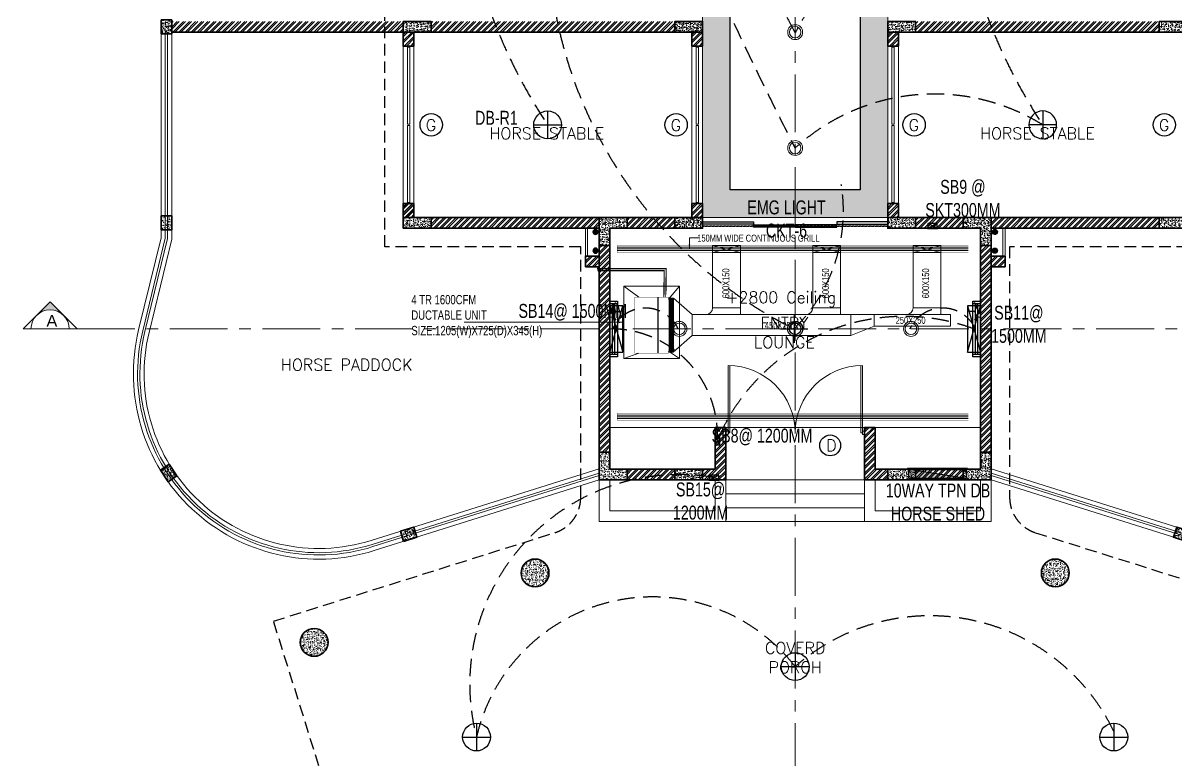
# Model space of a CAD drawing. Header units: millimetres. Extents: x -154478 to 73967, y -24076 to 107303.
# Drawn here: x -68010 to -43120, y 4425 to 20323 of the extents above; entities that cross this region are included whole.
import ezdxf

# ---------------------------------------------------------------- set-up
doc = ezdxf.new("R2010")
doc.units = ezdxf.units.MM
doc.header["$MEASUREMENT"] = 0
for name, pattern in [('( Hidden )', [0.375, 0.25, -0.125]), ('CENTERX2', [4, 2.5, -0.5, 0.5, -0.5]), ('DASHED', [0.75, 0.5, -0.25]), ('HIDDEN', [0.375, 0.25, -0.125])]:
    doc.linetypes.add(name, pattern=pattern)
for name, color, linetype, lineweight in [('A--FURNITURE', 8, 'Continuous', 9), ('CA-ANNO-DIMS', 8, 'Continuous', 15), ('CA-ANNO-TEXT', 8, 'Continuous', 20), ('CA-COLUMN', 8, 'Continuous', 35), ('CA-DOOR', 8, 'Continuous', 9), ('CA-DOOR-IDEN', 8, 'Continuous', 25), ('CA-ELEC', 8, 'Continuous', 30), ('CA-ELEVATION', 8, 'Continuous', 15), ('CA-FLOR', 8, 'Continuous', 18), ('CA-GLAZ', 8, 'Continuous', 25), ('CA-HATCH', 8, 'Continuous', 5), ('CA-WALL-EXTR', 8, 'Continuous', 35), ('E_CONTROL', 92, 'HIDDEN', 30), ('M_DETAIL', 7, 'Continuous', 9), ('M_REF PIPE', 30, 'Continuous', 9), ('M_SUPPLY DUCT', 5, 'Continuous', 9), ('Railing', 8, 'Continuous', 15), ('Wall Low HT', 7, 'Continuous', 15)]:
    doc.layers.add(name, color=color, linetype=linetype, lineweight=lineweight)
for name, color, linetype in [('E_LEGEND', 10, 'Continuous'), ('M_DRAIN PIPE', 231, 'Continuous'), ('M_DUCTABLE UNIT', 4, 'Continuous'), ('M_GRILL', 3, 'Continuous'), ('M_TEXT', 7, 'Continuous'), ('P_RWD', 222, 'Continuous'), ('RCP', 5, 'Continuous')]:
    doc.layers.add(name, color=color, linetype=linetype)
doc.styles.add('A-TEXT', font='swisscl.ttf')
doc.styles.add('FIRE TEXT', font='swisscl.ttf')
doc.styles.add('ISO STANDARD', font='simplex.shx')
doc.dimstyles.new('ISO STANDARD', dxfattribs={"dimscale": 100, "dimtxt": 1.25, "dimasz": 1, "dimexe": 0.5, "dimexo": 0.75, "dimgap": 0.25, "dimtad": 0, "dimzin": 9, "dimdsep": 46, "dimtxsty": 'ISO STANDARD', "dimblk": 'OBLIQUE', "dimcen": 0.09, "dimdle": 0.25, "dimclrd": 256, "dimclre": 256, "dimclrt": 256, "dimadec": 0, "dimazin": 2, "dimtfac": 0.09, "dimtofl": 0, "dimtmove": 2, "dimatfit": 0, "dimfxl": 187.5, "dimtolj": 1, "dimtzin": 0, "dimlwd": 9, "dimlwe": 9, "dimarcsym": 2})
pattern_1 = [(45, (70026.59, 8921.04), (-66.29126, 66.29126), []), (45, (70070.78, 8921.04), (-66.29126, 66.29126), [])]
pattern_2 = [(45, (70166.59, 8921.04), (-66.29126, 66.29126), []), (45, (70210.78, 8921.04), (-66.29126, 66.29126), [])]
pattern_3 = [(45, (-183750.41, -5032.12), (-66.29126, 66.29126), []), (45, (-183706.22, -5032.12), (-66.29126, 66.29126), [])]
pattern_4 = [(45, (76256.59, -27318.96), (-66.29126, 66.29126), []), (45, (76300.78, -27318.96), (-66.29126, 66.29126), [])]
pattern_5 = [(45, (-68794.4, -5032.12), (-66.29126, 66.29126), []), (45, (-68750.2, -5032.12), (-66.29126, 66.29126), [])]
pattern_6 = [(45, (-101517.94, 1290.385), (-66.29126, 66.29126), []), (45, (-101473.74, 1290.385), (-66.29126, 66.29126), [])]
pattern_7 = [(45, (-95287.94, 1290.385), (-66.29126, 66.29126), []), (45, (-95243.74, 1290.385), (-66.29126, 66.29126), [])]
pattern_8 = [(45, (-99088.66, 0), (-66.29126, 66.29126), []), (45, (-99044.47, 0), (-66.29126, 66.29126), [])]

# ---------------------------------------------------------------- blocks, each defined once
blk = doc.blocks.new('C1 - 600 Dia.')
at = {"layer": 'CA-HATCH'}
h = blk.add_hatch(dxfattribs=at)
h.set_pattern_fill('AR-CONC', color=256, scale=15, style=0)
edge = h.paths.add_edge_path()
edge.add_arc((0, 0), 300, 0, 360)
at = {"layer": 'CA-COLUMN'}
blk.add_circle((0, 0), 300, dxfattribs=at)
blk = doc.blocks.new('3000 mm Door')
at = {"layer": 'CA-DOOR'}
for points in [[(50, 1450), (50, 0), (86, 0), (86, 1450)], [(2950, 1450), (2950, 0), (2914, 0), (2914, 1450)]]:
    blk.add_lwpolyline(points, dxfattribs=at)
for points in [[(0, 38), (50, 38), (50, -38), (0, -38)], [(3000, 38), (2950, 38), (2950, -38), (3000, -38)]]:
    blk.add_lwpolyline(points, close=True, dxfattribs=at)
for centre, start, end in [((50, 0), 0, 90), ((2950, 0), 90, 180)]:
    blk.add_arc(centre, 1450, start, end, dxfattribs=at)
blk = doc.blocks.new('C1 - 600 X 230')
at = {"layer": 'CA-HATCH'}
h = blk.add_hatch(dxfattribs=at)
h.set_pattern_fill('AR-CONC', color=256, scale=15, style=0)
h.set_pattern_definition([(50, (-125448.86, -48673.49), (107.58903, -9.41282), [11.25, -123.75]), (355, (-125448.86, -48673.49), (-20.8127, 112.82882), [9, -99]), (100.451444, (-125439.9, -48674.27), (86.77633, 103.416), [9.56103, -105.17132]), (46.1842, (-125448.86, -48643.49), (160.0862, -24.82789), [16.875, -185.625]), (96.63564, (-125435.52, -48645.56), (140.1993, 146.11779), [14.34155, -157.75706]), (351.18416, (-125448.86, -48643.49), (140.1993, 146.1178), [13.5, -148.5]), (21, (-125433.86, -48650.99), (89.53606, -60.392834), [11.25, -123.75]), (326, (-125433.86, -48650.99), (36.4973, 108.77251), [9, -99]), (71.451445, (-125426.4, -48656.02), (126.03336, 48.37967), [9.56103, -105.17132]), (37.5, (-125448.863, -48673.488), (1.823978, 49.934078), [0, -97.8, 0, -100.5, 0, -99.375]), (7.5, (-125448.86, -48673.49), (39.46043, 59.161757), [0, -57.3, 0, -95.55, 0, -37.875]), (327.5, (-125482.312, -48673.488), (80.073365, -3.383231), [0, -37.5, 0, -117, 0, -155.25]), (317.5, (-125497.31, -48673.49), (87.477925, 15.015747), [0, -48.75, 0, -77.7, 0, -110.25])])
h.paths.add_polyline_path([(600, 0), (600, 230), (0, 230), (0, 0)])
at = {"layer": 'CA-COLUMN'}
blk.add_lwpolyline([(0, 230), (600, 230), (600, 0), (0, 0)], close=True, dxfattribs=at)
blk = doc.blocks.new('C2 - 230 X 230')
at = {"layer": 'CA-HATCH'}
h = blk.add_hatch(dxfattribs=at)
h.set_pattern_fill('AR-CONC', color=256, scale=15, style=0)
h.set_pattern_definition([(50, (-125194.11, -47825.3), (107.58903, -9.41282), [11.25, -123.75]), (355, (-125194.11, -47825.3), (-20.8127, 112.82882), [9, -99]), (100.451444, (-125185.15, -47826.08), (86.77633, 103.416), [9.56103, -105.17132]), (46.1842, (-125194.11, -47795.3), (160.0862, -24.82789), [16.875, -185.625]), (96.63564, (-125180.77, -47797.37), (140.1993, 146.11779), [14.34155, -157.75706]), (351.18416, (-125194.11, -47795.3), (140.1993, 146.1178), [13.5, -148.5]), (21, (-125179.11, -47802.8), (89.53606, -60.392834), [11.25, -123.75]), (326, (-125179.11, -47802.8), (36.4973, 108.77251), [9, -99]), (71.451445, (-125171.65, -47807.83), (126.03336, 48.37967), [9.56103, -105.17132]), (37.5, (-125194.113, -47825.3), (1.823978, 49.934078), [0, -97.8, 0, -100.5, 0, -99.375]), (7.5, (-125194.11, -47825.3), (39.46043, 59.161757), [0, -57.3, 0, -95.55, 0, -37.875]), (327.5, (-125227.562, -47825.3), (80.073365, -3.383231), [0, -37.5, 0, -117, 0, -155.25]), (317.5, (-125242.56, -47825.3), (87.477925, 15.015747), [0, -48.75, 0, -77.7, 0, -110.25])])
h.paths.add_polyline_path([(230, 265), (0, 265), (0, -35), (230, -35)])
at = {"layer": 'CA-COLUMN'}
blk.add_lwpolyline([(0, 265), (230, 265), (230, -35), (0, -35)], close=True, dxfattribs=at)
blk = doc.blocks.new('C3 - 230 X 600 L SHAPE')
at = {"layer": 'CA-HATCH'}
h = blk.add_hatch(dxfattribs=at)
h.set_pattern_fill('AR-CONC', color=256, scale=15, style=0)
h.set_pattern_definition([(50, (-126611.66, -47953.295), (107.58903, -9.41282), [11.25, -123.75]), (355, (-126611.66, -47953.3), (-20.8127, 112.82882), [9, -99]), (100.451444, (-126602.69, -47954.08), (86.77633, 103.416), [9.56103, -105.17132]), (46.1842, (-126611.66, -47923.3), (160.0862, -24.82789), [16.875, -185.625]), (96.63564, (-126598.32, -47925.36), (140.1993, 146.11779), [14.34155, -157.75706]), (351.18416, (-126611.66, -47923.3), (140.1993, 146.1178), [13.5, -148.5]), (21, (-126596.66, -47930.795), (89.53606, -60.392834), [11.25, -123.75]), (326, (-126596.66, -47930.8), (36.4973, 108.77251), [9, -99]), (71.451445, (-126589.2, -47935.83), (126.03336, 48.37967), [9.56103, -105.17132]), (37.5, (-126611.658, -47953.295), (1.823978, 49.934078), [0, -97.8, 0, -100.5, 0, -99.375]), (7.5, (-126611.66, -47953.295), (39.46043, 59.161757), [0, -57.3, 0, -95.55, 0, -37.875]), (327.5, (-126645.108, -47953.295), (80.073365, -3.383231), [0, -37.5, 0, -117, 0, -155.25]), (317.5, (-126660.11, -47953.295), (87.477925, 15.015747), [0, -48.75, 0, -77.7, 0, -110.25])])
h.paths.add_polyline_path([(1, 1), (1, 371), (-229, 371), (-229, -229), (371, -229), (371, 1)])
at = {"layer": 'CA-COLUMN'}
blk.add_lwpolyline([(1, 371), (1, 1), (371, 1), (371, -229), (-229, -229), (-229, 371)], close=True, dxfattribs=at)
blk = doc.blocks.new('Rain Water Pipe')
at = {"layer": 'P_RWD'}
h = blk.add_hatch(dxfattribs=at)
h.set_pattern_fill('ANSI38', color=256, scale=0.02, angle=467.4449, style=0)
h.set_pattern_definition([(332.444883, (-184895.362, 333143.3346), (2.89126049, 5.54103896), []), (62.444883, (-184895.362, 333143.3346), (0.24148202, 13.97333841), [15.625, -9.375])])
edge = h.paths.add_edge_path()
edge.add_arc((13745, 46924), 50, 0, 360)
for radius in [55, 50]:
    blk.add_circle((13745, 46924), radius, dxfattribs=at)
blk = doc.blocks.new('Horse Gate')
at = {"layer": 'CA-DOOR'}
for points in [[(39378, 19802), (39428, 19802), (39428, 18140), (39378, 18140)], [(39391, 19827), (39416, 19827), (39416, 19802), (39391, 19802)], [(39378, 16452), (39428, 16452), (39428, 18115), (39378, 18115)], [(39391, 16427), (39416, 16427), (39416, 16452), (39391, 16452)]]:
    blk.add_lwpolyline(points, close=True, dxfattribs=at)
blk = doc.blocks.new('Sliding Door')
at = {"layer": 'CA-GLAZ'}
for points in [[(45748, 55077), (46848, 55077), (46848, 55027), (45748, 55027)], [(46848, 55007), (47748, 55007), (47748, 54957), (46848, 54957)], [(48648, 55007), (47748, 55007), (47748, 54957), (48648, 54957)], [(49748, 55077), (48648, 55077), (48648, 55027), (49748, 55027)]]:
    blk.add_lwpolyline(points, close=True, dxfattribs=at)
at = {"layer": 'CA-GLAZ', "color": 7, "linetype": 'DASHED', "ltscale": 100}
blk.add_lwpolyline([(45748, 54992), (49748, 54992), (49748, 54972), (45748, 54972)], close=True, dxfattribs=at)
blk = doc.blocks.new('aerro')
at = {"layer": 'CA-ANNO-TEXT', "ltscale": 350}
blk.add_hatch(color=256, dxfattribs=at).paths.add_polyline_path([(192253, 36769), (192041, 36557), (192253, 36345, -0.414214)])
blk.add_line((192465, 36133), (192465, 36981), dxfattribs=at)
blk.add_lwpolyline([(192465, 36981), (192041, 36557), (192465, 36133)], dxfattribs=at)
blk.add_arc((192465, 36557), 300, 90, 270, dxfattribs=at)
blk = doc.blocks.new('4FL')
at = {"layer": 'CA-ELEC'}
for p, q in [((-22110, -53975), (-22110, -54140)), ((-21020, -53975), (-21020, -54140)), ((-22110, -54033), (-21020, -54033)), ((-22110, -54083), (-21020, -54083))]:
    blk.add_line(p, q, dxfattribs=at)
blk.add_lwpolyline([(-22165, -54140), (-22165, -53975), (-20965, -53975), (-20965, -54140)], close=True, dxfattribs=at)
blk = doc.blocks.new('Light')
at = {"layer": 'E_LEGEND'}
for p, q in [((0, 300), (0, -300)), ((-300, 0), (300, 0))]:
    blk.add_line(p, q, dxfattribs=at)
blk.add_circle((0, 0), 300, dxfattribs=at)
blk = doc.blocks.new('AC')
at = {"layer": 'CA-ELEC'}
for p, q in [((500, -140), (-500, 140)), ((-500, -140), (500, 140))]:
    blk.add_line(p, q, dxfattribs=at)
at = {"layer": 'CA-ELEC', "flags": 128}
blk.add_lwpolyline([(500, 140), (-500, 140), (-500, -140), (500, -140), (500, 140)], dxfattribs=at)
blk = doc.blocks.new('DB')
blk.add_line((375, -119), (-375, 0))
for points in [[(-393, 0), (393, 0), (393, 12), (-393, 12)], [(-375, 0), (375, 0), (375, -119), (-375, -119)]]:
    blk.add_lwpolyline(points, close=True)
for points in [[(375, -119), (-375, 0), (-375, -119), (375, -119)], [(-375, -119), (375, -119), (-375, 0)]]:
    blk.add_solid(points)
blk = doc.blocks.new('PP1')
h = blk.add_hatch(color=256)
edge = h.paths.add_edge_path()
edge.add_line((-1.32, 0), (1.32, 0))
edge.add_arc((0, 0.03), 1.32, 358.61272, 541.38728)
for p, q in [((-3.3, 2.17), (-6.1, 4.07)), ((-3.95, 0), (3.95, 0)), ((0, 3.95), (0, 7.46)), ((3.3, 2.17), (6.1, 4.07))]:
    blk.add_line(p, q)
for centre, radius, start, end in [((0, 0), 3.95, 0, 180), ((0, 0.03), 1.32, 358.61272, 181.38728)]:
    blk.add_arc(centre, radius, start, end)
blk = doc.blocks.new('SB')
at = {"color": 6}
for p, q in [((4, 0), (-4, -4)), ((-4, 0), (4, -4))]:
    blk.add_line(p, q, dxfattribs=at)
for points in [[(-4.5, 0), (4.5, 0), (4.5, 0.25), (-4.5, 0.25)], [(-4, -4), (4, -4), (4, 0), (-4, 0)]]:
    blk.add_lwpolyline(points, close=True)
blk = doc.blocks.new('A$Ce0408209')
at = {"layer": 'M_DUCTABLE UNIT'}
h = blk.add_hatch(dxfattribs=at)
h.set_pattern_fill('ANSI37', color=13, scale=183.697779, angle=180)
h.set_pattern_definition([(225, (362090.496, -1000452.905), (16.2367432, -16.2367432), []), (315, (362090.496, -1000452.905), (16.2367432, 16.2367432), [])])
h.paths.add_polyline_path([(322, 1074), (322, 993), (1498, 993), (1498, 1074)])
at = {"layer": 'M_DETAIL', "color": 0}
blk.add_lwpolyline([(1759, 1214), (1759, 0), (181, 0), (181, 1214)], close=True, dxfattribs=at)
for points in [[(344, 973), (181, 1214)], [(1475, 973), (1759, 1214)], [(181, 0), (301, 325)], [(1759, 0), (1518, 325)]]:
    blk.add_lwpolyline(points, dxfattribs=at)
at = {"layer": 'M_DETAIL'}
blk.add_lwpolyline([(563, 1074), (852, 1074)], dxfattribs=at)
at = {"layer": 'M_DETAIL', "const_width": 8.04}
blk.add_lwpolyline([(1518, 973), (1518, 241), (301, 241), (301, 973)], close=True, dxfattribs=at)
at = {"layer": 'M_DUCTABLE UNIT'}
for p, q in [((322, 1074), (322, 993)), ((1498, 1074), (322, 1074)), ((1498, 993), (1498, 1074)), ((1498, 993), (322, 993)), ((322, 993), (322, 973)), ((1498, 973), (1498, 993)), ((1518, 742), (301, 742))]:
    blk.add_line(p, q, dxfattribs=at)
at = {"layer": 'M_DUCTABLE UNIT', "const_width": 4.02}
blk.add_lwpolyline([(301, 973), (301, 241), (1518, 241), (1518, 973)], close=True, dxfattribs=at)
at = {"layer": 'M_DUCTABLE UNIT', "color": 0, "const_width": 20.4}
for points in [[(1518, 911), (1577, 911)], [(1518, 873), (1577, 873)]]:
    blk.add_lwpolyline(points, dxfattribs=at)
blk = doc.blocks.new('_Oblique')
at = {"color": 0, "linetype": 'ByBlock', "lineweight": -2}
blk.add_line((-0.5, -0.5), (0.5, 0.5), dxfattribs=at)
blk = doc.blocks.new('A$Cb00ee4e1')
at = {"layer": 'CA-ANNO-DIMS', "color": 4}
for centre, radius in [((4000, -26580), 161), ((4000, -26580), 125), ((4000, -29080), 161), ((4000, -29080), 125), ((1500, -32982), 161), ((4000, -32982), 161), ((6500, -32982), 161), ((1500, -32982), 125), ((4000, -32982), 125), ((6500, -32982), 125)]:
    blk.add_circle(centre, radius, dxfattribs=at)

msp = doc.modelspace()

# ---------------------------------------------------------------- hatches: boundary and pattern name
at = {"layer": 'CA-HATCH', "transparency": 33554687}
h = msp.add_hatch(dxfattribs=at)
h.set_pattern_fill('ANSI32', color=256, scale=250)
h.set_pattern_definition([(45, (-68794.4, -26182.12), (-66.29126, 66.29126), []), (45, (-68750.2, -26182.12), (-66.29126, 66.29126), [])])
h.paths.add_polyline_path([(-59800.445, 20357.426), (-64800.445, 20357.426), (-64800.445, 20127.426), (-59800.445, 20127.426)])
h = msp.add_hatch(dxfattribs=at)
h.set_pattern_fill('ANSI32', color=256, scale=250)
h.set_pattern_definition(pattern_1)
h.paths.add_polyline_path([(-59200.445, 20357.426), (-59200.445, 20127.426), (-53940.445, 20127.426), (-53940.445, 20357.426)])
h = msp.add_hatch(dxfattribs=at)
h.set_pattern_fill('ANSI32', color=256, scale=250)
h.set_pattern_definition(pattern_1)
h.paths.add_polyline_path([(-43480.445, 20127.426), (-43480.445, 20357.426), (-48740.445, 20357.426), (-48740.445, 20127.426)])
h = msp.add_hatch(dxfattribs=at)
h.set_pattern_fill('ANSI32', color=256, scale=250)
h.set_pattern_definition(pattern_6)
h.paths.add_polyline_path([(-59570.445, 20127.426), (-59800.445, 20127.426), (-59800.445, 19827.426), (-59570.445, 19827.426)])
h = msp.add_hatch(dxfattribs=at)
h.set_pattern_fill('ANSI32', color=256, scale=250)
h.set_pattern_definition(pattern_7)
h.paths.add_polyline_path([(-53340.445, 20127.426), (-53570.445, 20127.426), (-53570.445, 19827.426), (-53340.445, 19827.426)])
h = msp.add_hatch(dxfattribs=at)
h.set_pattern_fill('ANSI32', color=256, scale=250)
h.set_pattern_definition(pattern_7)
h.paths.add_polyline_path([(-49340.445, 20127.426), (-49110.445, 20127.426), (-49110.445, 19827.426), (-49340.445, 19827.426)])
h = msp.add_hatch(dxfattribs=at)
h.set_pattern_fill('ANSI32', color=256, scale=250)
h.set_pattern_definition(pattern_6)
h.paths.add_polyline_path([(-59570.445, 16127.426), (-59800.445, 16127.426), (-59800.445, 16427.426), (-59570.445, 16427.426)])
h = msp.add_hatch(dxfattribs=at)
h.set_pattern_fill('ANSI32', color=256, scale=250)
h.set_pattern_definition(pattern_8)
h.paths.add_polyline_path([(-59570.445, 16127.426), (-59800.445, 16127.426), (-59800.445, 16427.426), (-59570.445, 16427.426)])
h = msp.add_hatch(dxfattribs=at)
h.set_pattern_fill('ANSI32', color=256, scale=250)
h.set_pattern_definition(pattern_8)
h.paths.add_polyline_path([(-53340.445, 16127.426), (-53570.445, 16127.426), (-53570.445, 16427.426), (-53340.445, 16427.426)])
h = msp.add_hatch(dxfattribs=at)
h.set_pattern_fill('ANSI32', color=256, scale=250)
h.set_pattern_definition(pattern_8)
h.paths.add_polyline_path([(-49340.445, 16127.426), (-49110.445, 16127.426), (-49110.445, 16427.426), (-49340.445, 16427.426)])
h = msp.add_hatch(dxfattribs=at)
h.set_pattern_fill('ANSI32', color=256, scale=250)
h.set_pattern_definition(pattern_2)
h.paths.add_polyline_path([(-55570.445, 15897.426), (-55570.445, 16127.426), (-59200.445, 16127.426), (-59200.445, 15897.426)])
h = msp.add_hatch(dxfattribs=at)
h.set_pattern_fill('ANSI32', color=256, scale=250)
h.set_pattern_definition(pattern_1)
h.paths.add_polyline_path([(-53940.445, 16127.426), (-54970.445, 16127.426), (-54970.445, 15897.426), (-53940.445, 15897.426)])
h = msp.add_hatch(dxfattribs=at)
h.set_pattern_fill('ANSI32', color=256, scale=250)
h.set_pattern_definition(pattern_1)
h.paths.add_polyline_path([(-48740.445, 16127.426), (-47710.445, 16127.426), (-47710.445, 15897.426), (-48740.445, 15897.426)])
h = msp.add_hatch(dxfattribs=at)
h.set_pattern_fill('ANSI32', color=256, scale=250)
h.set_pattern_definition(pattern_2)
h.paths.add_polyline_path([(-47110.445, 15897.426), (-47110.445, 16127.426), (-43480.445, 16127.426), (-43480.445, 15897.426)])
h = msp.add_hatch(dxfattribs=at)
h.set_pattern_fill('ANSI32', color=256, scale=250)
h.set_pattern_definition(pattern_1)
h.paths.add_polyline_path([(-55340.445, 15527.426), (-55570.445, 15527.426), (-55570.445, 11067.426), (-55340.445, 11067.426)])
h = msp.add_hatch(dxfattribs=at)
h.set_pattern_fill('ANSI32', color=256, scale=250)
h.set_pattern_definition(pattern_1)
h.paths.add_polyline_path([(-47340.445, 15527.426), (-47110.445, 15527.426), (-47110.445, 11067.426), (-47340.445, 11067.426)])
h = msp.add_hatch(dxfattribs=at)
h.set_pattern_fill('ANSI32', color=256, scale=250)
h.set_pattern_definition(pattern_5)
h.paths.add_polyline_path([(-55870.445, 15067.426), (-55570.445, 15067.426), (-55570.445, 15297.426), (-55870.445, 15297.426)])
h = msp.add_hatch(dxfattribs=at)
h.set_pattern_fill('ANSI32', color=256, scale=250)
h.set_pattern_definition(pattern_5)
h.paths.add_polyline_path([(-46810.445, 15067.426), (-47110.445, 15067.426), (-47110.445, 15297.426), (-46810.445, 15297.426)])
h = msp.add_hatch(dxfattribs=at)
h.set_pattern_fill('ANSI32', color=256, scale=250)
h.set_pattern_definition(pattern_3)
h.paths.add_polyline_path([(-52840.445, 11597.426), (-53070.445, 11597.426), (-53070.445, 10697.426), (-53340.445, 10697.426), (-53340.445, 10467.426), (-52840.445, 10467.426)])
h = msp.add_hatch(dxfattribs=at)
h.set_pattern_fill('ANSI32', color=256, scale=250)
h.set_pattern_definition(pattern_3)
h.paths.add_polyline_path([(-49610.445, 11597.426), (-49840.445, 11597.426), (-49840.445, 10467.426), (-49340.445, 10467.426), (-49340.445, 10697.426), (-49610.445, 10697.426)])
h = msp.add_hatch(dxfattribs=at)
h.set_pattern_fill('ANSI32', color=256, scale=250)
h.set_pattern_definition([(45, (70026.59, -27318.96), (-66.29126, 66.29126), []), (45, (70070.78, -27318.96), (-66.29126, 66.29126), [])])
h.paths.add_polyline_path([(-53940.445, 10467.426), (-54970.445, 10467.426), (-54970.445, 10697.426), (-53940.445, 10697.426)])
h = msp.add_hatch(dxfattribs=at)
h.set_pattern_fill('ANSI32', color=256, scale=250)
h.set_pattern_definition(pattern_4)
h.paths.add_polyline_path([(-47710.445, 10467.426), (-48740.445, 10467.426), (-48740.445, 10697.426), (-47710.445, 10697.426)])
h = msp.add_hatch(dxfattribs=at)
h.set_pattern_fill('ANSI32', color=256, scale=250)
h.set_pattern_definition(pattern_4)
h.paths.add_polyline_path([(-47710.445, 10467.426), (-48740.445, 10467.426), (-48740.445, 10697.426), (-47710.445, 10697.426)])
at = {"layer": 'RCP', "transparency": 33554495}
h = msp.add_hatch(color=256, dxfattribs=at)
h.dxf.hatch_style = 1
h.paths.add_polyline_path([(-49940.445, 47537.426), (-49940.445, 16727.426), (-52740.445, 16727.426), (-52740.445, 47537.426), (-55478.392, 47537.426), (-58822.373, 48588.244), (-57747.614, 52008.412), (-53717.847, 54337.426), (-48963.044, 54337.426), (-44933.277, 52008.412), (-43858.518, 48588.244), (-47202.499, 47537.426)], flags=16)
h.paths.add_polyline_path([(-53340.445, 16127.426), (-53340.445, 46937.426), (-55570.445, 46937.426), (-59574.649, 48195.713), (-58250.016, 52411.049), (-53878.761, 54937.426), (-48802.129, 54937.426), (-44430.875, 52411.049), (-43106.242, 48195.713), (-47110.445, 46937.426), (-49340.445, 46937.426), (-49340.445, 16127.426)])
h.paths.add_polyline_path([(-52890.445, 46937.426), (-52890.445, 41864.724), (-53040.445, 41864.724), (-53040.445, 46937.426)], flags=16)
h.paths.add_polyline_path([(-49790.445, 46937.426), (-49790.445, 41864.724), (-49640.445, 41864.724), (-49640.445, 46937.426)], flags=16)
h.paths.add_polyline_path([(-55935.583, 46951.075), (-53203.44, 46951.075), (-53203.44, 47409.408), (-55935.583, 47409.408)], flags=24)
h.paths.add_polyline_path([(-49633.216, 46951.075), (-46901.074, 46951.075), (-46901.074, 47409.408), (-49633.216, 47409.408)], flags=24)
h.paths.add_polyline_path([(-52800.115, 27604.137), (-52800.115, 30336.28), (-53258.448, 30336.28), (-53258.448, 27604.137)], flags=24)
h.paths.add_polyline_path([(-49426.233, 27604.137), (-49426.233, 30336.28), (-49884.567, 30336.28), (-49884.567, 27604.137)], flags=24)

# ---------------------------------------------------------------- linework, layer by layer
at = {"layer": 'A--FURNITURE'}
for p, q in [((-53070.445, 11597.426), (-55340.445, 11597.426)), ((-49610.445, 11597.426), (-47340.445, 11597.426))]:
    msp.add_line(p, q, dxfattribs=at)
at = {"layer": 'CA-ANNO-TEXT', "linetype": 'CENTERX2', "ltscale": 500}
for p, q in [((-51340.445, 57216.958), (-51340.445, 1622.346)), ((-66843.181, 13724.807), (-35837.71, 13724.807))]:
    msp.add_line(p, q, dxfattribs=at)
at = {"layer": 'CA-DOOR-IDEN'}
for centre, radius in [((-59198.67, 18127.426), 241.337), ((-53911.407, 18127.426), 241.337), ((-48772.94, 18127.426), 241.337), ((-43370.874, 18127.426), 241.337), ((-50584.849, 11210.783), 225)]:
    msp.add_circle(centre, radius, dxfattribs=at)
at = {"layer": 'CA-ELEC', "color": 6}
for p, q in [((-51365.445, 14024.926), (-51365.445, 13424.926)), ((-51665.445, 13724.926), (-51065.445, 13724.926))]:
    msp.add_line(p, q, dxfattribs=at)
at = {"layer": 'CA-ELEVATION'}
for p, q in [((-59800.445, 16427.426), (-59800.445, 19827.426)), ((-59570.445, 16427.426), (-59570.445, 19827.426)), ((-53570.445, 16427.426), (-53570.445, 19827.426)), ((-53340.445, 19827.426), (-53340.445, 16427.426)), ((-49340.445, 19827.426), (-49340.445, 16427.426)), ((-49110.445, 16427.426), (-49110.445, 19827.426))]:
    msp.add_line(p, q, dxfattribs=at)
for points in [[(-53340.445, 16127.426), (-53340.445, 46937.426), (-55570.445, 46937.426), (-59574.649, 48195.713), (-58250.016, 52411.049), (-53878.761, 54937.426), (-48802.129, 54937.426), (-44430.875, 52411.049), (-43106.242, 48195.713), (-47110.445, 46937.426), (-49340.445, 46937.426), (-49340.445, 16127.426), (-53340.445, 16127.426)], [(-53340.445, 16127.426), (-49340.445, 16127.426), (-49340.445, 15897.426), (-47340.445, 15897.426), (-47340.445, 10697.426), (-49610.445, 10697.426), (-49610.445, 11597.426), (-53070.445, 11597.426), (-53070.445, 10697.426), (-55340.445, 10697.426), (-55340.445, 15897.426), (-53340.445, 15897.426), (-53340.445, 16127.426)], [(-52840.445, 10467.426), (-52840.445, 9567.426), (-55570.445, 9567.426), (-55570.445, 10467.426)], [(-53070.445, 10467.426), (-53070.445, 9797.426), (-55340.445, 9797.426), (-55340.445, 10467.426)], [(-49840.445, 10467.426), (-49840.445, 9567.426), (-47110.445, 9567.426), (-47110.445, 10467.426)], [(-49610.445, 10467.426), (-49610.445, 9797.426), (-47340.445, 9797.426), (-47340.445, 10467.426)]]:
    msp.add_lwpolyline(points, dxfattribs=at)
at = {"layer": 'CA-FLOR'}
for p, q in [((-52840.445, 10467.426), (-49840.445, 10467.426)), ((-52840.445, 10467.426), (-49840.445, 10467.426)), ((-52840.445, 10167.426), (-49840.445, 10167.426)), ((-52840.445, 9867.426), (-49840.445, 9867.426)), ((-52840.445, 9567.426), (-49840.445, 9567.426))]:
    msp.add_line(p, q, dxfattribs=at)
at = {"layer": 'CA-WALL-EXTR', "ltscale": 100}
for p, q in [((-64800.445, 20127.426), (-59800.445, 20127.426)), ((-53940.445, 20127.426), (-59200.445, 20127.426)), ((-48740.445, 20127.426), (-43480.445, 20127.426)), ((-59200.445, 16127.426), (-55570.445, 16127.426)), ((-59200.445, 16127.426), (-59200.445, 15897.426)), ((-54970.445, 16127.426), (-53940.445, 16127.426)), ((-53340.445, 16127.426), (-53340.445, 15897.426)), ((-49340.445, 16127.426), (-49340.445, 15897.426)), ((-47710.445, 16127.426), (-48740.445, 16127.426)), ((-43480.445, 16127.426), (-47110.445, 16127.426)), ((-59200.445, 15897.426), (-55570.445, 15897.426)), ((-54970.445, 15897.426), (-53940.445, 15897.426)), ((-47710.445, 15897.426), (-48740.445, 15897.426)), ((-43480.445, 15897.426), (-47110.445, 15897.426)), ((-55570.445, 15527.426), (-55570.445, 11067.426)), ((-55340.445, 15527.426), (-55340.445, 11067.426)), ((-47340.445, 15527.426), (-47340.445, 11067.426)), ((-47110.445, 15527.426), (-47110.445, 11067.426)), ((-53070.445, 11597.426), (-53070.445, 10697.426)), ((-52840.445, 11597.426), (-53070.445, 11597.426)), ((-52840.445, 11597.426), (-52840.445, 10467.426)), ((-49840.445, 11597.426), (-49840.445, 10467.426)), ((-49840.445, 11597.426), (-49610.445, 11597.426)), ((-49610.445, 11597.426), (-49610.445, 10697.426)), ((-54970.445, 10697.426), (-53940.445, 10697.426)), ((-54970.445, 10467.426), (-53940.445, 10467.426)), ((-53340.445, 10697.426), (-53070.445, 10697.426)), ((-53340.445, 10467.426), (-52840.445, 10467.426)), ((-49840.445, 10697.426), (-49840.445, 10467.426)), ((-49340.445, 10467.426), (-49840.445, 10467.426)), ((-49340.445, 10697.426), (-49610.445, 10697.426)), ((-47710.445, 10697.426), (-48740.445, 10697.426)), ((-47710.445, 10697.426), (-48740.445, 10697.426)), ((-47710.445, 10467.426), (-48740.445, 10467.426)), ((-47710.445, 10467.426), (-48740.445, 10467.426))]:
    msp.add_line(p, q, dxfattribs=at)
at = {"layer": 'CA-WALL-EXTR', "linetype": 'DASHED', "lineweight": 25, "ltscale": 500}
msp.add_lwpolyline([(-60384.45, 359.33), (-62602.882, 7418.973), (-56530.615, 9327.132, 0.327599679), (-55970.445, 10090.336), (-55970.445, 15497.426), (-60200.445, 15497.426), (-60200.445, 41907.426), (-56600.445, 41907.426), (-56600.445, 46391.079), (-60615.298, 47652.713), (-58945.005, 52968.03), (-54101.36, 55767.426), (-48579.531, 55767.426), (-43735.886, 52968.03), (-42065.593, 47652.713), (-46080.445, 46391.079), (-46080.445, 41907.426), (-42480.445, 41907.426), (-42480.445, 15497.426), (-46710.445, 15497.426), (-46710.445, 10090.336, 0.327599679), (-46150.276, 9327.132), (-40078.008, 7418.973), (-42296.441, 359.33)], format="xyb", dxfattribs=at)
at = {"layer": 'CA-WALL-EXTR', "ltscale": 100}
for points in [[(-59800.445, 20127.426), (-59800.445, 19827.426), (-59570.445, 19827.426), (-59570.445, 20127.426)], [(-53570.445, 20127.426), (-53570.445, 19827.426), (-53340.445, 19827.426), (-53340.445, 20127.426)], [(-49110.445, 20127.426), (-49110.445, 19827.426), (-49340.445, 19827.426), (-49340.445, 20127.426)], [(-59800.445, 16127.426), (-59800.445, 16427.426), (-59570.445, 16427.426), (-59570.445, 16127.426)], [(-59800.445, 16127.426), (-59800.445, 16427.426), (-59570.445, 16427.426), (-59570.445, 16127.426)], [(-53570.445, 16127.426), (-53570.445, 16427.426), (-53340.445, 16427.426), (-53340.445, 16127.426)], [(-49110.445, 16127.426), (-49110.445, 16427.426), (-49340.445, 16427.426), (-49340.445, 16127.426)]]:
    msp.add_lwpolyline(points, dxfattribs=at)
for points in [[(-55870.445, 15067.426), (-55570.445, 15067.426), (-55570.445, 15297.426), (-55870.445, 15297.426)], [(-46810.445, 15067.426), (-47110.445, 15067.426), (-47110.445, 15297.426), (-46810.445, 15297.426)]]:
    msp.add_lwpolyline(points, close=True, dxfattribs=at)
at = {"layer": 'E_CONTROL', "ltscale": 1500}
for centre, radius, start, end in [((-37616.285, 27578.31), 15624.989, 151.4435886, 208.5564114), ((-47157.972, 24472.426), 11446.911, 146.3376231, 213.6623769), ((18114.908, 53450.885), 78149.641, 196.8350237, 207.28363322), ((-36467.972, 24472.426), 11446.911, 146.3376231, 213.6623769), ((-47348.697, 18096.899), 4470.278, 72.3788258, 153.2467034), ((-48336.231, 14331.401), 4459.718, 58.3403071, 132.3480979), ((-54574.167, 13391.15), 783.386, 25.218318, 154.7913297), ((-48989.752, 9617.611), 4375.644, 69.8259725, 157.097085), ((-48156.667, 13391.27), 783.386, 25.218318, 154.7913297), ((-55316.48, 11426.567), 2298.484, 357.3546475, 89.1640278), ((-53846.148, 6060.55), 4520.49, 80.3765253, 194.6412702), ((-54418.039, 4039.966), 3901.864, 37.9311962, 166.9965776), ((-48431.553, 3127.031), 4407.661, 25.7339578, 131.2970326)]:
    msp.add_arc(centre, radius, start, end, dxfattribs=at)
at = {"layer": 'E_CONTROL', "color": 6, "ltscale": 1500}
for centre, radius, start, end in [((-47029.69, 22352.49), 9655.756, 179.9707098, 243.3183286), ((-53863.298, 16267.625), 3564.349, 314.4902472, 9.2403397)]:
    msp.add_arc(centre, radius, start, end, dxfattribs=at)
at = {"layer": 'E_LEGEND'}
for radius in [161.423, 125]:
    msp.add_circle((-51340.445, 13724.926), radius, dxfattribs=at)
at = {"layer": 'M_DETAIL', "color": 8}
for points in [[(-55181.539, 15487.744), (-47602.22, 15487.744)], [(-55181.539, 15487.744), (-47602.22, 15487.744)], [(-55181.539, 15450.244), (-47602.22, 15450.244)], [(-55181.539, 15450.244), (-47602.22, 15450.244)], [(-55181.539, 15412.744), (-47602.22, 15412.744)], [(-55181.539, 15412.744), (-47602.22, 15412.744)], [(-55181.539, 11866.992), (-47602.22, 11866.992)], [(-55181.539, 11866.992), (-47602.22, 11866.992)], [(-55181.539, 11829.492), (-47602.22, 11829.492)], [(-55181.539, 11829.492), (-47602.22, 11829.492)], [(-55181.539, 11791.992), (-47602.22, 11791.992)], [(-55181.539, 11791.992), (-47602.22, 11791.992)]]:
    msp.add_lwpolyline(points, dxfattribs=at)
at = {"layer": 'M_DRAIN PIPE', "color": 0, "linetype": '( Hidden )', "ltscale": 150, "const_width": 25}
msp.add_lwpolyline([(-54131.842, 14464.654), (-54125.307, 15024.062), (-55571.24, 15024.932)], dxfattribs=at)
at = {"layer": 'M_DRAIN PIPE', "color": 0, "linetype": 'ByBlock', "ltscale": 150}
msp.add_circle((-55587.076, 15024.933), 15.017, dxfattribs=at)
at = {"layer": 'M_GRILL', "const_width": 5}
for points in [[(-47602.22, 15525.244), (-55181.539, 15525.244), (-55181.539, 15375.244), (-47602.22, 15375.244), (-47602.22, 15525.244)], [(-47602.22, 15525.244), (-55181.539, 15525.244), (-55181.539, 15375.244), (-47602.22, 15375.244), (-47602.22, 15525.244)], [(-47602.22, 11754.492), (-55181.539, 11754.492), (-55181.539, 11904.492), (-47602.22, 11904.492), (-47602.22, 11754.492)], [(-47602.22, 11754.492), (-55181.539, 11754.492), (-55181.539, 11904.492), (-47602.22, 11904.492), (-47602.22, 11754.492)]]:
    msp.add_lwpolyline(points, dxfattribs=at)
at = {"layer": 'M_REF PIPE', "const_width": 25}
msp.add_lwpolyline([(-54173.817, 14465.144), (-54167.777, 14982.11), (-55571.265, 14982.954)], dxfattribs=at)
at = {"layer": 'M_REF PIPE'}
msp.add_circle((-55586.282, 14982.954), 15.017, dxfattribs=at)
at = {"layer": 'M_SUPPLY DUCT', "color": 5}
for points in [[(-52523.597, 15525.244), (-53123.597, 15525.244), (-53123.597, 15375.244), (-52523.597, 15375.244)], [(-52523.597, 15525.244), (-53123.597, 15525.244), (-53123.597, 15375.244), (-52523.597, 15375.244)], [(-50358.905, 15525.244), (-50958.905, 15525.244), (-50958.905, 15375.244), (-50358.905, 15375.244)], [(-50358.905, 15525.244), (-50958.905, 15525.244), (-50958.905, 15375.244), (-50358.905, 15375.244)], [(-48194.213, 15525.244), (-48794.213, 15525.244), (-48794.213, 15375.244), (-48194.213, 15375.244)], [(-48194.213, 15525.244), (-48794.213, 15525.244), (-48794.213, 15375.244), (-48194.213, 15375.244)], [(-53965.963, 14386.915), (-53565.698, 14032.694), (-53565.698, 13582.694), (-53973.932, 13222.346)], [(-53565.698, 13582.694), (-53565.698, 14032.694), (-50136.241, 14032.694), (-50136.241, 13582.694)], [(-49636.241, 14032.694), (-49636.241, 13782.694), (-50136.241, 13582.694), (-50136.241, 14032.694)], [(-49636.241, 13782.694), (-49636.241, 14032.694), (-47984.678, 14032.694), (-47984.678, 13782.694)]]:
    msp.add_lwpolyline(points, close=True, dxfattribs=at)
for points in [[(-52523.597, 15525.244), (-53123.597, 15375.244)], [(-53123.597, 15525.244), (-52523.597, 15375.244)], [(-52523.597, 14182.694), (-52523.597, 15525.244), (-53123.597, 15525.244), (-53123.597, 14182.694)], [(-52523.597, 15525.244), (-53123.597, 15375.244)], [(-53123.597, 15525.244), (-52523.597, 15375.244)], [(-50358.905, 15525.244), (-50958.905, 15375.244)], [(-50958.905, 15525.244), (-50358.905, 15375.244)], [(-50358.905, 14182.694), (-50358.905, 15525.244), (-50958.905, 15525.244), (-50958.905, 14182.694)], [(-50358.905, 15525.244), (-50958.905, 15375.244)], [(-50958.905, 15525.244), (-50358.905, 15375.244)], [(-48194.213, 15525.244), (-48794.213, 15375.244)], [(-48794.213, 15525.244), (-48194.213, 15375.244)], [(-48194.213, 14182.694), (-48194.213, 15525.244), (-48794.213, 15525.244), (-48794.213, 14182.694)], [(-48194.213, 15525.244), (-48794.213, 15375.244)], [(-48794.213, 15525.244), (-48194.213, 15375.244)], [(-53148.597, 14032.694), (-52648.597, 14032.694)], [(-53123.597, 14032.694), (-53123.597, 14032.694), (-52523.597, 14032.694)], [(-50983.905, 14032.694), (-50483.905, 14032.694)], [(-50958.905, 14032.694), (-50958.905, 14032.694), (-50358.905, 14032.694)], [(-48819.213, 14032.694), (-48319.213, 14032.694)], [(-48794.213, 14032.694), (-48794.213, 14032.694), (-48194.213, 14032.694)]]:
    msp.add_lwpolyline(points, dxfattribs=at)
for points in [[(-52523.597, 14032.694), (-53273.597, 14032.694, 0.414213562), (-53123.597, 14182.694), (-52523.597, 14182.694)], [(-50358.905, 14032.694), (-51108.905, 14032.694, 0.414213562), (-50958.905, 14182.694), (-50358.905, 14182.694)], [(-48194.213, 14032.694), (-48944.213, 14032.694, 0.414213562), (-48794.213, 14182.694), (-48194.213, 14182.694)]]:
    msp.add_lwpolyline(points, format="xyb", close=True, dxfattribs=at)
at = {"layer": 'P_RWD'}
msp.add_line((-55570.445, 15297.426), (-55570.445, 15527.426), dxfattribs=at)
at = {"layer": 'Railing'}
for points in [[(-64890.445, 15675.117), (-65378.118, 13668.546, 0.583797379), (-60470.122, 9074.494), (-55570.445, 10614.176), (-55570.445, 10561.765), (-60455.132, 9026.794, -0.583797379), (-65426.704, 13680.355), (-64940.445, 15681.106), (-64940.445, 20127.426), (-64890.445, 20127.426), (-64890.445, 15675.117)], [(-37790.445, 15675.117), (-37302.773, 13668.546, -0.583797379), (-42210.769, 9074.494), (-47110.445, 10614.176), (-47110.445, 10561.765), (-42225.758, 9026.794, 0.583797379), (-37254.187, 13680.355), (-37740.445, 15681.106), (-37740.445, 20127.426), (-37790.445, 20127.426), (-37790.445, 15675.117)]]:
    msp.add_lwpolyline(points, format="xyb", dxfattribs=at)
at = {"layer": 'Railing', "color": 1}
for points in [[(-55870.445, 15297.426), (-55820.445, 15297.426), (-55820.445, 15897.426), (-55870.445, 15897.426)], [(-46810.445, 15297.426), (-46860.445, 15297.426), (-46860.445, 15897.426), (-46810.445, 15897.426)]]:
    msp.add_lwpolyline(points, close=True, dxfattribs=at)
at = {"layer": 'RCP'}
msp.add_lwpolyline([(-49940.445, 47537.426), (-49940.445, 16727.426), (-52740.445, 16727.426), (-52740.445, 47537.426), (-55478.392, 47537.426), (-58822.373, 48588.244), (-57747.614, 52008.412), (-53717.847, 54337.426), (-48963.044, 54337.426), (-44933.277, 52008.412), (-43858.518, 48588.244), (-47202.499, 47537.426)], close=True, dxfattribs=at)
at = {"layer": 'Wall Low HT'}
for points in [[(-55570.445, 10467.426), (-60428.152, 8940.933, -0.583797379), (-65514.158, 13701.609), (-65030.445, 15691.885), (-65030.445, 20127.426)], [(-64800.445, 20127.426), (-64800.445, 15664.337), (-65290.664, 13647.292, 0.583797379), (-60497.103, 9160.355), (-55570.445, 10708.515)], [(-47110.445, 10467.426), (-42252.739, 8940.933, 0.583797379), (-37166.733, 13701.609), (-37650.445, 15691.885), (-37650.445, 20127.426)], [(-37880.445, 20127.426), (-37880.445, 15664.337), (-37390.227, 13647.292, -0.583797379), (-42183.788, 9160.355), (-47110.445, 10708.515)]]:
    msp.add_lwpolyline(points, format="xyb", dxfattribs=at)

# ---------------------------------------------------------------- block references
at = {"layer": 'CA-ANNO-TEXT', "xscale": -1.37487631893416, "yscale": 1.37487631893416, "zscale": 1.37487631893416, "rotation": 90}
msp.add_blockref('aerro', (-17165.007, 278340.284), dxfattribs=at)
at = {"layer": 'CA-COLUMN'}
for name, p in [('C2 - 230 X 230', (-65030.445, 20127.426)), ('C1 - 600 X 230', (-59800.445, 20127.426)), ('C1 - 600 X 230', (-53940.445, 20127.426)), ('C1 - 600 X 230', (-49340.445, 20127.426)), ('C1 - 600 X 230', (-43480.445, 20127.426)), ('C2 - 230 X 230', (-65030.445, 15897.426)), ('C1 - 600 X 230', (-59800.445, 15897.426)), ('C1 - 600 X 230', (-53940.445, 15897.426)), ('C1 - 600 X 230', (-49340.445, 15897.426)), ('C1 - 600 X 230', (-43480.445, 15897.426)), ('C3 - 230 X 600 L SHAPE', (-55341.012, 10696.859)), ('C1 - 600 X 230', (-53940.445, 10467.426)), ('C1 - 600 X 230', (-49340.445, 10467.426))]:
    msp.add_blockref(name, p, dxfattribs=at)
at = {"layer": 'CA-COLUMN', "xscale": -1}
for name, p, rotation in [('C3 - 230 X 600 L SHAPE', (-55341.012, 15897.993), 180), ('C2 - 230 X 230', (-43139.632, 9219.632), 252.5551169029062), ('C1 - 600 Dia.', (-45725.693, 8459.962), 180)]:
    msp.add_blockref(name, p, dxfattribs=dict(at, rotation=rotation))
at = {"layer": 'CA-COLUMN'}
for name, p, rotation in [('C3 - 230 X 600 L SHAPE', (-47339.878, 15897.993), 180), ('C2 - 230 X 230', (-64898.955, 10457.737), 33.41341355572835), ('C2 - 230 X 230', (-59541.259, 9219.632), 107.4448830970938), ('C1 - 600 Dia.', (-56955.198, 8459.962), 180), ('C1 - 600 Dia.', (-61725.227, 6961.021), 180)]:
    msp.add_blockref(name, p, dxfattribs=dict(at, rotation=rotation))
at = {"layer": 'CA-COLUMN', "xscale": -1}
msp.add_blockref('C3 - 230 X 600 L SHAPE', (-47339.878, 10696.859), dxfattribs=at)
at = {"layer": 'CA-DOOR'}
msp.add_blockref('3000 mm Door', (-52840.445, 11482.426), dxfattribs=at)
at = {"layer": 'CA-ELEC', "lineweight": -3, "rotation": 90}
for p in [(-109315.568, 35289.452), (-101480.568, 35289.452)]:
    msp.add_blockref('4FL', p, dxfattribs=at)
at = {"layer": 'CA-ELEC', "rotation": 270}
for p in [(-55200.145, 13724.926), (-47480.745, 13724.926)]:
    msp.add_blockref('AC', p, dxfattribs=at)
at = {"layer": 'CA-ELEVATION'}
for name, p in [('Horse Gate', (-99088.663, 0)), ('Horse Gate', (-92858.663, 0)), ('Sliding Door', (-99088.663, -39040))]:
    msp.add_blockref(name, p, dxfattribs=at)
at = {"layer": 'CA-ELEVATION', "xscale": -1}
msp.add_blockref('Horse Gate', (-9822.228, 0), dxfattribs=at)
at = {"layer": 'E_LEGEND'}
for p in [(-56685.445, 18127.426), (-51340.445, 6438.5), (-58219.846, 4917.922), (-44461.045, 4917.922)]:
    msp.add_blockref('Light', p, dxfattribs=at)
at = {"layer": 'E_LEGEND', "xscale": -1}
msp.add_blockref('Light', (-45995.445, 18127.426), dxfattribs=at)
at = {"layer": 'E_LEGEND'}
for name, p, xscale, yscale, zscale, rotation in [('SB', (-48374.136, 15897.426), 25, 25, 25, 180.0000000000057), ('PP1', (-55340.445, 14101.432), 31.25, 31.25, 31.25, 270), ('PP1', (-47340.445, 14101.432), 31.25, 31.25, 31.25, 90), ('SB', (-53070.445, 11320.484), 25.00000000000007, 25.00000000000007, 25.00000000000007, 90), ('SB', (-53090.445, 10467.426), 25, 25, 25, 180)]:
    msp.add_blockref(name, p, dxfattribs=dict(at, xscale=xscale, yscale=yscale, zscale=zscale, rotation=rotation))
at = {"layer": 'E_LEGEND', "xscale": 1.649155046192356, "yscale": 1.649155046192356, "zscale": 1.649155046192356}
msp.add_blockref('DB', (-48270.593, 10692.59), dxfattribs=at)
at = {"layer": 'M_DETAIL', "xscale": -0.9904371584699454, "yscale": 0.9904371584699454, "zscale": 0.9904371584699454, "rotation": 270}
msp.add_blockref('A$Ce0408209', (-55038.14, 12903.612), dxfattribs=at)
at = {"layer": 'P_RWD', "xscale": -1, "rotation": 180}
for p in [(-69395.842, 62741.747), (-69395.842, 62336.747)]:
    msp.add_blockref('Rain Water Pipe', p, dxfattribs=at)
at = {"layer": 'P_RWD', "rotation": 180}
for p in [(-33285.049, 62741.747), (-33285.049, 62336.747)]:
    msp.add_blockref('Rain Water Pipe', p, dxfattribs=at)
at = {"layer": 'Railing', "color": 2}
msp.add_blockref('A$Cb00ee4e1', (-55340.445, 46707.426), dxfattribs=at)

# ---------------------------------------------------------------- texts
at = {"color": 8, "char_height": 250, "attachment_point": 1, "style": 'ISO STANDARD'}
for s, insert, width in [('\\pxqc;HORSE STABLE', (-58094.337, 18066.74), 2788.21429), ('\\pxqc;HORSE STABLE', (-47503.141, 18066.74), 2788.21429), ('\\pxqc;HORSE PADDOCK', (-62600.016, 13075.669), 3157.2619)]:
    msp.add_mtext(s, dxfattribs=dict(at, insert=insert, width=width))
at = {"layer": 'CA-ANNO-TEXT', "char_height": 250, "attachment_point": 1, "style": 'ISO STANDARD'}
for s, insert, width in [('+2800 Ceiling', (-52841.488, 14529.315), 2609.64286), ('\\pxql;{\\fArial|b0|i0|c0|p34;A}', (-67504.064, 14024.229), 235.95839), ('\\pxqc;ENTRY\\PLOUNGE', (-53111.043, 13976.094), 3073.92857), ('\\pxqc;COVERD\\PPORCH', (-52840.445, 6965.427), 3000)]:
    msp.add_mtext(s, dxfattribs=dict(at, insert=insert, width=width))
at = {"layer": 'CA-DOOR-IDEN', "char_height": 250, "width": 181.07143, "attachment_point": 1, "style": 'ISO STANDARD'}
for insert in [(-59294.052, 18245.261), (-54006.789, 18245.261), (-48868.322, 18245.261), (-43466.256, 18245.261)]:
    msp.add_mtext('\\pxqc;G', dxfattribs=dict(at, insert=insert))
at = {"layer": 'CA-DOOR-IDEN', "insert": (-50640.96, 11336.759), "char_height": 250, "width": 169.16667, "attachment_point": 1, "rotation": 359.9999652, "style": 'ISO STANDARD'}
msp.add_mtext('\\pxqc;D', dxfattribs=at)
at = {"layer": 'E_LEGEND', "color": 3, "insert": (-56129.39, 18429.736), "char_height": 300, "width": 3320.65074, "attachment_point": 3, "style": 'FIRE TEXT'}
msp.add_mtext('\\pxqc;DB-R1', dxfattribs=at)
at = {"layer": 'E_LEGEND', "color": 0, "char_height": 300, "attachment_point": 3, "style": 'FIRE TEXT'}
for s, insert, width in [('\\pxqc;SB9 @ SKT300MM', (-46544.518, 16939.634), 2348.34962), ('\\pxqc;SB14@ 1500MM', (-55001.622, 14263.349), 2278.49571), ('\\pxqc;SB11@ 1500MM', (-45493.88, 14225.173), 2035.88182), ('\\pxqc;SB8@ 1200MM', (-50569.837, 11572.934), 2973.83157), ('\\pxqc;SB15@ 1200MM', (-52281.792, 10411.455), 2200.40247), ('\\pxqc;10WAY TPN DB HORSE SHED ', (-46596.222, 10387.953), 3320.65074)]:
    msp.add_mtext(s, dxfattribs=dict(at, insert=insert, width=width))
at = {"layer": 'E_LEGEND', "color": 6, "insert": (-49867.368, 16496.072), "char_height": 300, "width": 3320.65074, "attachment_point": 3, "style": 'FIRE TEXT'}
msp.add_mtext('\\pxqc;EMG LIGHT\\PCKT-6', dxfattribs=at)
at = {"layer": 'M_TEXT', "char_height": 150, "attachment_point": 7, "style": 'A-TEXT'}
for s, insert, width in [('\\pxqc;150MM WIDE CONTINUOUS GRILL', (-53533.701, 15605.773), 2797.75034), ('\\pxqc;250X250', (-49826.631, 13833.008), 1957.88655), ('\\pxqc;450X250', (-52650.549, 13722.278), 1957.88655)]:
    msp.add_mtext(s, dxfattribs=dict(at, insert=insert, width=width))
at = {"layer": 'M_TEXT', "char_height": 150, "width": 1957.88655, "attachment_point": 7, "rotation": 90, "style": 'A-TEXT'}
for insert in [(-52760.007, 13728.839), (-50607.518, 13728.839), (-48447.114, 13728.839)]:
    msp.add_mtext('\\pxqc;600X150', dxfattribs=dict(at, insert=insert))
at = {"layer": 'M_TEXT', "color": 3, "insert": (-59626.664, 13528.791), "char_height": 200, "width": 2453.60413, "attachment_point": 7, "style": 'A-TEXT'}
msp.add_mtext('{\\C256;4 TR 1600CFM DUCTABLE UNIT\\P\\pxql;SIZE:1205(W)X725(D)X345(H)}', dxfattribs=at)

# ---------------------------------------------------------------- leaders
at = {"layer": 'M_DETAIL'}
msp.add_leader([(-55040.445, 13869.032), (-58484.936, 13869.032)], dimstyle='ISO STANDARD', override={"dimgap": 0.5, "dimtad": 0}, dxfattribs=at)
at = {"layer": 'M_TEXT'}
msp.add_leader([(-53622.945, 15450.244), (-53622.945, 15689.243), (-53408.518, 15689.243)], dimstyle='ISO STANDARD', override={"dimgap": 0.25, "dimtad": 0}, dxfattribs=at)

doc.saveas('drawing.dxf')
